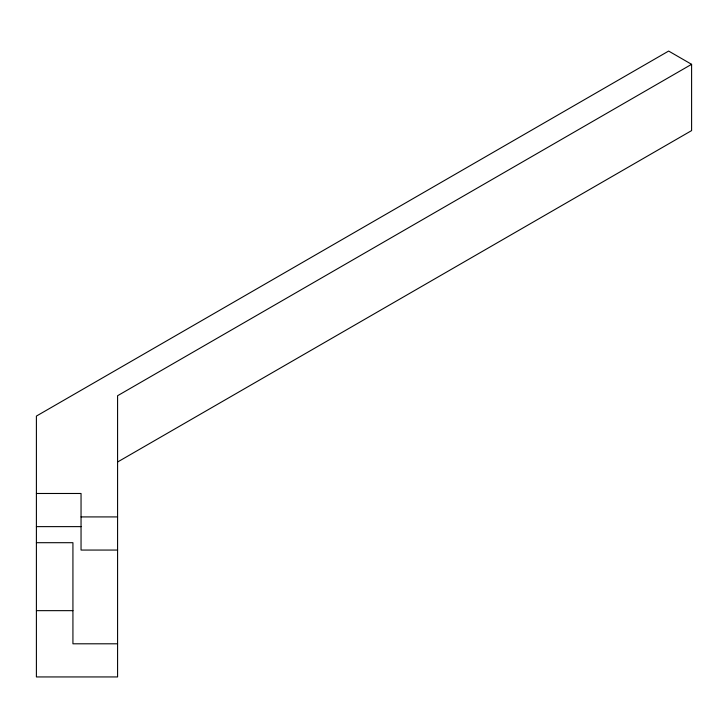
<?xml version="1.0" encoding="UTF-8"?>
<svg xmlns="http://www.w3.org/2000/svg" width="728" height="728" viewBox="0 0 728 728"><rect width="100%" height="100%" fill="white"/><g stroke="black" fill="none" stroke-linecap="round" stroke-linejoin="round"><path stroke-width="1.09" d="M691.6 64.319L117.581 395.732L117.581 676.94L36.4 676.94L36.4 416.079L668.641 51.06L691.6 64.319L691.6 130.603L117.581 462.007M36.4 493.484L81.045 493.484L81.045 550.059L117.581 550.059M81.045 516.916L117.581 516.916M36.4 526.626L81.045 526.626M36.4 542.697L72.927 542.697L72.927 643.798L117.581 643.798M36.4 610.655L72.927 610.655"/></g></svg>
